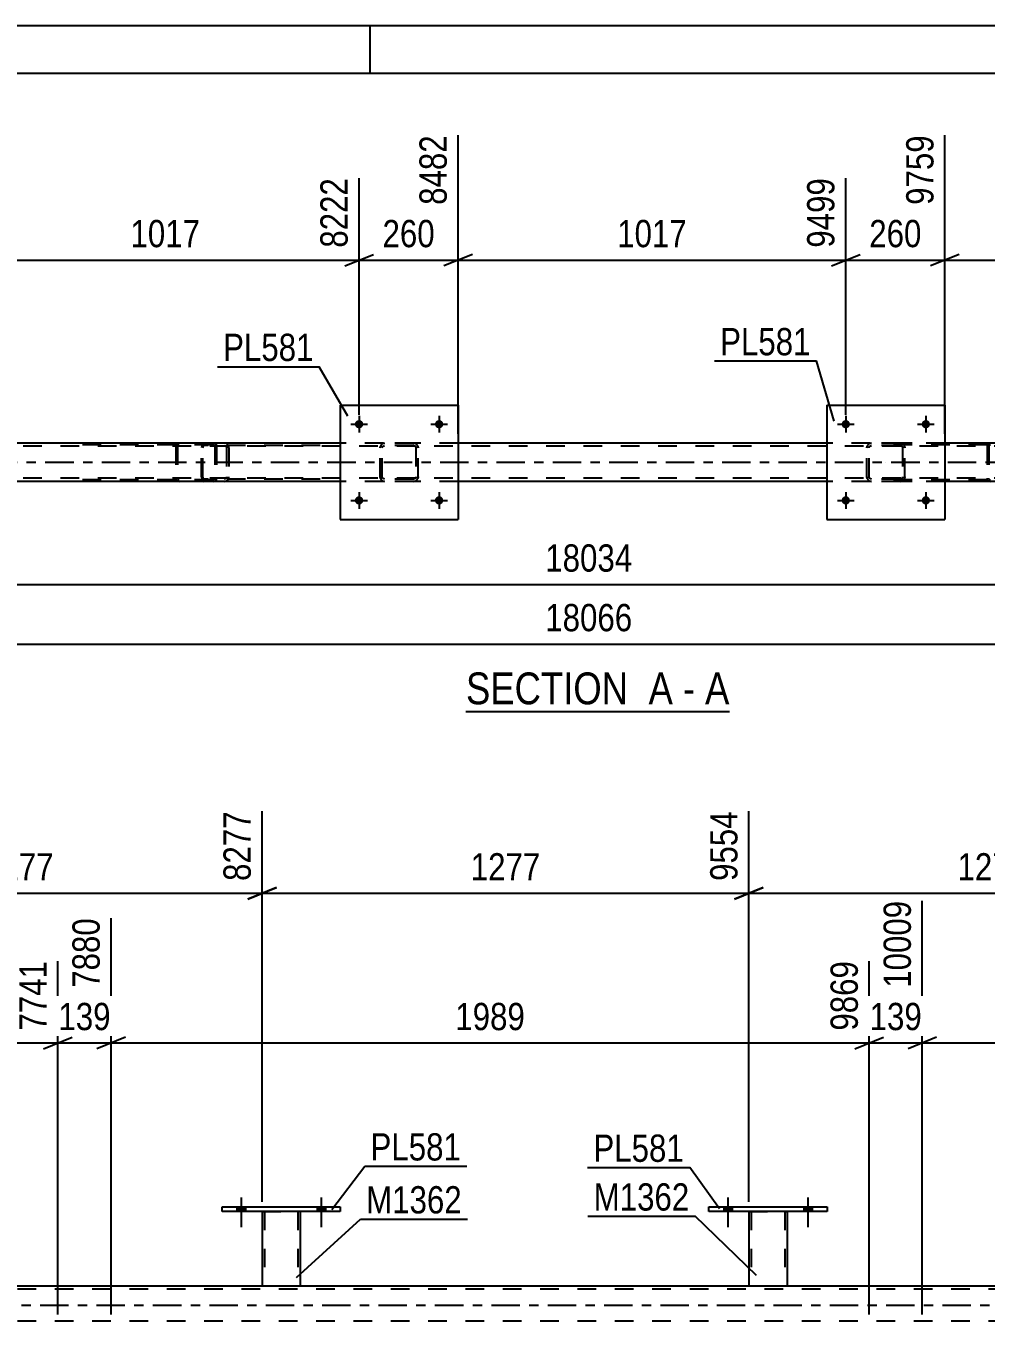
# Model space of a CAD drawing. Header units: millimetres. Extents: x 0 to 841, y 0 to 594.
# Drawn here: x 384.9 to 485.6, y 458 to 594 of the extents above; entities that cross this region are included whole.
import ezdxf

# ---------------------------------------------------------------- set-up
doc = ezdxf.new("R2010")
doc.units = ezdxf.units.MM
doc.linetypes.add('DXK_LINE_DOT2', pattern=[3.9198, 1.9599, -1.9599])
doc.linetypes.add('DXK_LINE_DOT3', pattern=[5.9187, 2.979, -0.9799, 0.9799, -0.9799])
doc.styles.add('Arial Narrow', font='ARIALN.TTF', dxfattribs={"height": 0.2})

# ---------------------------------------------------------------- blocks, each defined once
blk = doc.blocks.new('Unknown-318885039-1133')
at = {"color": 5, "linetype": 'Continuous'}
for p, q in [((841, 594), (0, 594)), ((421, 589), (421, 594)), ((836, 589), (5, 589))]:
    blk.add_line(p, q, dxfattribs=at)
blk = doc.blocks.new('Unknown-318885039-11 - 2854')
at = {"color": 6, "linetype": 'Continuous'}
blk.add_line((431.06, 522.01), (458.71, 522.01), dxfattribs=at)
at = {"color": 0, "linetype": 'Continuous'}
for points in [[(449.17, 522.76), (449.17, 526.26), (431.06, 526.26), (431.06, 522.76)], [(452.78, 522.76), (452.78, 526.26), (450.22, 526.26), (450.22, 522.76)], [(455.1, 522.76), (455.1, 526.26), (453.83, 526.26), (453.83, 522.76)], [(458.71, 522.76), (458.71, 526.26), (456.15, 526.26), (456.15, 522.76)]]:
    blk.add_wipeout(points, dxfattribs=at)
at = {"color": 7, "linetype": 'Continuous', "style": 'Arial Narrow'}
for s, p in [('SECTION ', (431.06, 522.76)), ('A', (450.22, 522.76)), ('A', (456.15, 522.76)), ('-', (453.83, 522.76))]:
    blk.add_text(s, height=3.34, dxfattribs=at).set_placement(p)
blk = doc.blocks.new('Bolt-318885039-2862 - 2854')
at = {"linetype": 'Continuous'}
for points in [[(420.28, 544.17, -1), (419.4, 544.17, -1)], [(428.68, 544.17, -1), (427.8, 544.17, -1)]]:
    blk.add_hatch(color=1, dxfattribs=at).paths.add_polyline_path(points)
at = {"color": 1, "linetype": 'Continuous'}
for p, q in [((418.96, 544.17), (420.72, 544.17)), ((419.84, 545.05), (419.84, 543.29)), ((427.36, 544.17), (429.12, 544.17)), ((428.24, 545.05), (428.24, 543.29))]:
    blk.add_line(p, q, dxfattribs=at)
blk = doc.blocks.new('Bolt-318885039-2863 - 2854')
at = {"linetype": 'Continuous'}
for points in [[(420.28, 552.17, -1), (419.4, 552.17, -1)], [(428.68, 552.17, -1), (427.8, 552.17, -1)]]:
    blk.add_hatch(color=1, dxfattribs=at).paths.add_polyline_path(points)
at = {"color": 1, "linetype": 'Continuous'}
for p, q in [((419.84, 553.05), (419.84, 551.29)), ((428.24, 553.05), (428.24, 551.29)), ((418.96, 552.17), (420.72, 552.17)), ((427.36, 552.17), (429.12, 552.17))]:
    blk.add_line(p, q, dxfattribs=at)
blk = doc.blocks.new('Bolt-318885039-2864 - 2854')
at = {"linetype": 'Continuous'}
for points in [[(471.36, 544.17, -1), (470.48, 544.17, -1)], [(479.76, 544.17, -1), (478.88, 544.17, -1)]]:
    blk.add_hatch(color=1, dxfattribs=at).paths.add_polyline_path(points)
at = {"color": 1, "linetype": 'Continuous'}
for p, q in [((470.04, 544.17), (471.8, 544.17)), ((470.92, 545.05), (470.92, 543.29)), ((478.44, 544.17), (480.2, 544.17)), ((479.32, 545.05), (479.32, 543.29))]:
    blk.add_line(p, q, dxfattribs=at)
blk = doc.blocks.new('Bolt-318885039-2865 - 2854')
at = {"linetype": 'Continuous'}
for points in [[(471.36, 552.17, -1), (470.48, 552.17, -1)], [(479.76, 552.17, -1), (478.88, 552.17, -1)]]:
    blk.add_hatch(color=1, dxfattribs=at).paths.add_polyline_path(points)
at = {"color": 1, "linetype": 'Continuous'}
for p, q in [((470.92, 553.05), (470.92, 551.29)), ((479.32, 553.05), (479.32, 551.29)), ((470.04, 552.17), (471.8, 552.17)), ((478.44, 552.17), (480.2, 552.17))]:
    blk.add_line(p, q, dxfattribs=at)
blk = doc.blocks.new('Part-318885039-2891 - 2854')
at = {"color": 7, "linetype": 'DXK_LINE_DOT2'}
for p, q in [((422.04, 549.69), (422.08, 549.87)), ((422.08, 549.87), (422.04, 549.69)), ((422.04, 546.65), (422.04, 549.69)), ((422.28, 549.69), (422.3, 549.78)), ((422.28, 546.65), (422.28, 549.69)), ((422.3, 549.78), (422.35, 549.86)), ((422.34, 550.13), (422.52, 550.17)), ((422.52, 550.17), (422.34, 550.13)), ((422.35, 549.86), (422.43, 549.91)), ((422.43, 549.91), (422.52, 549.93)), ((425.56, 550.17), (422.52, 550.17)), ((425.56, 549.93), (422.52, 549.93)), ((425.56, 550.17), (425.75, 550.13)), ((425.75, 550.13), (425.56, 550.17)), ((425.56, 549.93), (425.66, 549.91)), ((425.66, 549.91), (425.73, 549.86)), ((425.73, 549.86), (425.78, 549.78)), ((425.78, 549.78), (425.8, 549.69)), ((425.8, 549.69), (425.8, 546.65)), ((426.01, 549.87), (426.04, 549.69)), ((426.04, 549.69), (426.01, 549.87)), ((426.04, 546.65), (426.04, 549.69)), ((422.08, 546.46), (422.04, 546.65)), ((422.04, 546.65), (422.08, 546.46)), ((422.3, 546.55), (422.28, 546.65)), ((422.35, 546.48), (422.3, 546.55)), ((422.52, 546.17), (422.34, 546.2)), ((422.34, 546.2), (422.52, 546.17)), ((422.43, 546.42), (422.35, 546.48)), ((422.52, 546.41), (422.43, 546.42)), ((425.56, 546.41), (422.52, 546.41)), ((425.56, 546.17), (422.52, 546.17)), ((425.66, 546.42), (425.56, 546.41)), ((425.75, 546.2), (425.56, 546.17)), ((425.56, 546.17), (425.75, 546.2)), ((425.73, 546.48), (425.66, 546.42)), ((425.78, 546.55), (425.73, 546.48)), ((425.8, 546.65), (425.78, 546.55)), ((426.04, 546.65), (426.01, 546.46)), ((426.01, 546.46), (426.04, 546.65))]:
    blk.add_line(p, q, dxfattribs=at)
at = {"color": 7, "linetype": 'DXK_LINE_DOT3'}
blk.add_line((424.04, 548.17), (424.04, 548.17), dxfattribs=at)
at = {"color": 7, "linetype": 'DXK_LINE_DOT2'}
for centre, start, end in [((422.52, 549.69), 112.5, 157.5), ((422.52, 549.69), 112.5, 157.5), ((425.56, 549.69), 22.5, 67.5), ((425.56, 549.69), 22.5, 67.5), ((422.52, 546.65), 202.5, 247.5), ((422.52, 546.65), 202.5, 247.5), ((425.56, 546.65), 292.5, 337.5), ((425.56, 546.65), 292.5, 337.5)]:
    blk.add_arc(centre, 0.48, start, end, dxfattribs=at)
blk = doc.blocks.new('Part-318885039-2896 - 2854')
at = {"color": 2, "linetype": 'Continuous'}
for p, q in [((417.84, 554.17), (417.84, 542.17)), ((417.84, 554.17), (430.24, 554.17)), ((430.24, 554.17), (430.24, 542.17)), ((417.84, 542.17), (430.24, 542.17))]:
    blk.add_line(p, q, dxfattribs=at)
blk = doc.blocks.new('Part-318885039-2897 - 2854')
at = {"color": 7, "linetype": 'DXK_LINE_DOT2'}
for p, q in [((473.12, 549.69), (473.16, 549.87)), ((473.16, 549.87), (473.12, 549.69)), ((473.12, 546.65), (473.12, 549.69)), ((473.36, 549.69), (473.38, 549.78)), ((473.36, 546.65), (473.36, 549.69)), ((473.38, 549.78), (473.43, 549.86)), ((473.42, 550.13), (473.6, 550.17)), ((473.6, 550.17), (473.42, 550.13)), ((473.43, 549.86), (473.51, 549.91)), ((473.51, 549.91), (473.6, 549.93)), ((476.64, 550.17), (473.6, 550.17)), ((476.64, 549.93), (473.6, 549.93)), ((476.64, 550.17), (476.83, 550.13)), ((476.83, 550.13), (476.64, 550.17)), ((476.64, 549.93), (476.74, 549.91)), ((476.74, 549.91), (476.81, 549.86)), ((476.81, 549.86), (476.87, 549.78)), ((476.87, 549.78), (476.88, 549.69)), ((476.88, 549.69), (476.88, 546.65)), ((477.09, 549.87), (477.12, 549.69)), ((477.12, 549.69), (477.09, 549.87)), ((477.12, 546.65), (477.12, 549.69)), ((473.16, 546.46), (473.12, 546.65)), ((473.12, 546.65), (473.16, 546.46)), ((473.38, 546.55), (473.36, 546.65)), ((473.43, 546.48), (473.38, 546.55)), ((473.6, 546.17), (473.42, 546.2)), ((473.42, 546.2), (473.6, 546.17)), ((473.51, 546.42), (473.43, 546.48)), ((473.6, 546.41), (473.51, 546.42)), ((476.64, 546.41), (473.6, 546.41)), ((476.64, 546.17), (473.6, 546.17)), ((476.74, 546.42), (476.64, 546.41)), ((476.83, 546.2), (476.64, 546.17)), ((476.64, 546.17), (476.83, 546.2)), ((476.81, 546.48), (476.74, 546.42)), ((476.87, 546.55), (476.81, 546.48)), ((476.88, 546.65), (476.87, 546.55)), ((477.12, 546.65), (477.09, 546.46)), ((477.09, 546.46), (477.12, 546.65))]:
    blk.add_line(p, q, dxfattribs=at)
at = {"color": 7, "linetype": 'DXK_LINE_DOT3'}
blk.add_line((475.12, 548.17), (475.12, 548.17), dxfattribs=at)
at = {"color": 7, "linetype": 'DXK_LINE_DOT2'}
for centre, start, end in [((473.6, 549.69), 112.5, 157.5), ((473.6, 549.69), 112.5, 157.5), ((476.64, 549.69), 22.5, 67.5), ((476.64, 549.69), 22.5, 67.5), ((473.6, 546.65), 202.5, 247.5), ((473.6, 546.65), 202.5, 247.5), ((476.64, 546.65), 292.5, 337.5), ((476.64, 546.65), 292.5, 337.5)]:
    blk.add_arc(centre, 0.48, start, end, dxfattribs=at)
blk = doc.blocks.new('Part-318885039-2902 - 2854')
at = {"color": 2, "linetype": 'Continuous'}
for p, q in [((468.92, 554.17), (468.92, 542.17)), ((468.92, 554.17), (481.32, 554.17)), ((481.32, 554.17), (481.32, 542.17)), ((468.92, 542.17), (481.32, 542.17))]:
    blk.add_line(p, q, dxfattribs=at)
blk = doc.blocks.new('Part-318885039-2976 - 2854')
at = {"color": 7, "linetype": 'DXK_LINE_DOT2'}
for p, q in [((404.53, 550.17), (389.2, 550.17)), ((404.53, 550.01), (389.2, 550.01)), ((400.64, 549.97), (400.61, 549.85)), ((400.61, 549.85), (400.61, 546.49)), ((400.78, 549.85), (400.8, 549.91)), ((400.78, 549.85), (400.78, 546.49)), ((400.8, 549.91), (400.83, 549.96)), ((400.95, 550.17), (400.82, 550.14)), ((400.83, 549.96), (400.89, 549.99)), ((400.89, 549.99), (400.95, 550.01)), ((404.66, 550.14), (404.53, 550.17)), ((404.53, 550.01), (404.59, 549.99)), ((404.59, 549.99), (404.62, 549.98)), ((404.62, 549.98), (404.65, 549.96)), ((404.65, 549.96), (404.69, 549.91)), ((404.69, 549.91), (404.7, 549.85)), ((404.7, 549.85), (404.7, 546.49)), ((404.87, 549.85), (404.84, 549.97)), ((404.87, 549.85), (404.87, 546.49)), ((404.53, 546.33), (389.2, 546.33)), ((404.53, 546.17), (389.2, 546.17)), ((400.61, 546.49), (400.64, 546.36)), ((400.8, 546.43), (400.78, 546.49)), ((400.83, 546.37), (400.8, 546.43)), ((400.82, 546.19), (400.95, 546.17)), ((400.83, 546.37), (400.86, 546.35)), ((400.86, 546.35), (400.89, 546.34)), ((400.89, 546.34), (400.95, 546.33)), ((404.59, 546.34), (404.53, 546.33)), ((404.53, 546.17), (404.66, 546.19)), ((404.65, 546.37), (404.59, 546.34)), ((404.69, 546.43), (404.65, 546.37)), ((404.7, 546.49), (404.69, 546.43)), ((404.84, 546.36), (404.87, 546.49))]:
    blk.add_line(p, q, dxfattribs=at)
for centre, start, end in [((400.94, 549.83), 110.7583, 155.68), ((404.54, 549.83), 24.32, 69.2417), ((400.94, 546.5), 204.32, 249.2417), ((404.54, 546.5), 290.7583, 335.68)]:
    blk.add_arc(centre, 0.331, start, end, dxfattribs=at)
blk = doc.blocks.new('Part-318885039-2977 - 2854')
at = {"color": 7, "linetype": 'DXK_LINE_DOT2'}
for p, q in [((489.66, 550.17), (474.33, 550.17)), ((489.66, 550.01), (474.33, 550.01)), ((485.77, 549.97), (485.75, 549.85)), ((485.75, 549.85), (485.75, 546.49)), ((485.92, 549.85), (485.93, 549.91)), ((485.92, 549.85), (485.92, 546.49)), ((485.93, 549.91), (485.97, 549.96)), ((486.09, 550.17), (485.96, 550.14)), ((485.97, 549.96), (486.02, 549.99)), ((486.02, 549.99), (486.09, 550.01)), ((489.79, 550.14), (489.66, 550.17)), ((489.66, 550.01), (489.73, 549.99)), ((489.73, 549.99), (489.75, 549.98)), ((489.75, 549.98), (489.78, 549.96)), ((489.78, 549.96), (489.82, 549.91)), ((489.82, 549.91), (489.83, 549.85)), ((489.83, 549.85), (489.83, 546.49)), ((490, 549.85), (489.98, 549.97)), ((490, 549.85), (490, 546.49)), ((489.66, 546.33), (474.33, 546.33)), ((489.66, 546.17), (474.33, 546.17)), ((485.75, 546.49), (485.77, 546.36)), ((485.93, 546.43), (485.92, 546.49)), ((485.97, 546.37), (485.93, 546.43)), ((485.96, 546.19), (486.09, 546.17)), ((485.97, 546.37), (486, 546.35)), ((486, 546.35), (486.02, 546.34)), ((486.02, 546.34), (486.09, 546.33)), ((489.73, 546.34), (489.66, 546.33)), ((489.66, 546.17), (489.79, 546.19)), ((489.78, 546.37), (489.73, 546.34)), ((489.82, 546.43), (489.78, 546.37)), ((489.83, 546.49), (489.82, 546.43)), ((489.98, 546.36), (490, 546.49))]:
    blk.add_line(p, q, dxfattribs=at)
for centre, start, end in [((486.08, 549.83), 110.7583, 155.68), ((489.68, 549.83), 24.32, 69.2417), ((486.08, 546.5), 204.32, 249.2417), ((489.68, 546.5), 290.7583, 335.68)]:
    blk.add_arc(centre, 0.331, start, end, dxfattribs=at)
blk = doc.blocks.new('Part-318885039-3016 - 2854')
at = {"color": 7, "linetype": 'DXK_LINE_DOT2'}
for p, q in [((403.34, 549.87), (403.32, 549.69)), ((403.32, 546.65), (403.32, 549.69)), ((403.4, 550.03), (403.34, 549.87)), ((403.49, 550.13), (403.4, 550.03)), ((403.46, 549.69), (403.47, 549.78)), ((403.46, 546.65), (403.46, 549.69)), ((403.47, 549.78), (403.5, 549.86)), ((403.59, 550.17), (403.49, 550.13)), ((403.5, 549.86), (403.54, 549.91)), ((403.54, 549.91), (403.59, 549.93)), ((415.75, 550.17), (403.59, 550.17)), ((415.75, 549.93), (403.59, 549.93)), ((404.87, 549.93), (404.87, 550.17)), ((405.88, 550.13), (405.69, 550.17)), ((405.69, 549.93), (405.78, 549.91)), ((405.78, 549.91), (405.86, 549.86)), ((405.86, 549.86), (405.92, 549.78)), ((405.92, 549.78), (405.94, 549.69)), ((405.94, 549.69), (405.94, 546.65)), ((406.17, 549.77), (406.15, 549.87)), ((406.19, 549.69), (406.17, 549.77)), ((406.19, 549.69), (406.19, 546.65)), ((403.32, 546.65), (403.34, 546.46)), ((403.34, 546.46), (403.4, 546.31)), ((403.4, 546.31), (403.49, 546.2)), ((403.47, 546.55), (403.46, 546.65)), ((403.5, 546.48), (403.47, 546.55)), ((403.49, 546.2), (403.59, 546.17)), ((403.54, 546.42), (403.5, 546.48)), ((403.59, 546.41), (403.54, 546.42)), ((415.75, 546.41), (403.59, 546.41)), ((415.75, 546.17), (403.59, 546.17)), ((404.87, 546.17), (404.87, 546.41)), ((405.78, 546.42), (405.69, 546.41)), ((405.69, 546.17), (405.88, 546.2)), ((405.86, 546.48), (405.78, 546.42)), ((405.92, 546.55), (405.86, 546.48)), ((405.94, 546.65), (405.92, 546.55)), ((406.15, 546.46), (406.17, 546.56)), ((406.17, 546.56), (406.19, 546.65))]:
    blk.add_line(p, q, dxfattribs=at)
for centre, start, end in [((405.7, 549.67), 23.8494, 68.8059), ((405.7, 546.66), 291.1941, 336.1506)]:
    blk.add_arc(centre, 0.492, start, end, dxfattribs=at)
blk = doc.blocks.new('Part-318885039-3064 - 2854')
at = {"color": 7, "linetype": 'DXK_LINE_DOT2'}
for p, q in [((755.01, 549.85), (90.98, 549.85)), ((430.24, 550.17), (417.84, 550.17)), ((481.32, 550.17), (468.92, 550.17)), ((755.01, 546.49), (90.98, 546.49)), ((430.24, 546.17), (417.84, 546.17)), ((481.32, 546.17), (468.92, 546.17))]:
    blk.add_line(p, q, dxfattribs=at)
at = {"color": 2, "linetype": 'Continuous'}
for p, q in [((417.84, 550.17), (379.16, 550.17)), ((468.92, 550.17), (430.24, 550.17)), ((520, 550.17), (481.32, 550.17)), ((417.84, 546.17), (379.16, 546.17)), ((468.92, 546.17), (430.24, 546.17)), ((520, 546.17), (481.32, 546.17))]:
    blk.add_line(p, q, dxfattribs=at)
at = {"color": 7, "linetype": 'DXK_LINE_DOT3'}
blk.add_line((90.98, 548.17), (755.01, 548.17), dxfattribs=at)
blk = doc.blocks.new('Part-318885039-4201 - 3851')
at = {"color": 7, "linetype": 'DXK_LINE_DOT2'}
for p, q in [((409.67, 469.51), (413.67, 469.51)), ((409.67, 469.5), (409.67, 469.51)), ((409.67, 469.51), (409.67, 469.5)), ((409.91, 469.51), (409.91, 461.67)), ((413.43, 469.51), (413.43, 461.67)), ((413.67, 469.51), (413.67, 469.5)), ((413.67, 469.5), (413.67, 469.51)), ((413.38, 461.67), (413.41, 461.67)), ((413.38, 461.67), (413.41, 461.67)), ((413.41, 461.67), (413.43, 461.67)), ((413.41, 461.67), (413.43, 461.67))]:
    blk.add_line(p, q, dxfattribs=at)
at = {"color": 2, "linetype": 'Continuous'}
for p, q in [((409.67, 469.5), (409.67, 461.67)), ((413.67, 469.5), (413.67, 461.67)), ((409.67, 461.67), (413.67, 461.67))]:
    blk.add_line(p, q, dxfattribs=at)
blk = doc.blocks.new('Bolt-318885039-4127 - 3851')
at = {"linetype": 'Continuous'}
for points in [[(407.03, 469.5), (407.91, 469.5), (407.91, 469.98), (407.03, 469.98)], [(415.43, 469.5), (416.31, 469.5), (416.31, 469.98), (415.43, 469.98)]]:
    blk.add_hatch(color=1, dxfattribs=at).paths.add_polyline_path(points)
at = {"color": 1, "linetype": 'Continuous'}
for p, q in [((407.47, 470.98), (407.47, 467.86)), ((415.87, 470.98), (415.87, 467.86)), ((407.03, 469.98), (407.03, 469.5)), ((407.91, 469.98), (407.91, 469.5)), ((415.43, 469.98), (415.43, 469.5)), ((416.31, 469.98), (416.31, 469.5))]:
    blk.add_line(p, q, dxfattribs=at)
blk = doc.blocks.new('Part-318885039-3918 - 3851')
at = {"color": 7, "linetype": 'DXK_LINE_DOT2'}
for p, q in [((742.64, 461.34), (78.6, 461.34)), ((742.64, 457.98), (78.6, 457.98))]:
    blk.add_line(p, q, dxfattribs=at)
at = {"color": 2, "linetype": 'Continuous'}
blk.add_line((636.79, 461.66), (278.79, 461.66), dxfattribs=at)
at = {"color": 7, "linetype": 'DXK_LINE_DOT3'}
blk.add_line((78.6, 459.66), (742.64, 459.66), dxfattribs=at)
blk = doc.blocks.new('Bolt-318885039-4126 - 3851')
at = {"linetype": 'Continuous'}
for points in [[(407.03, 469.5), (407.91, 469.5), (407.91, 469.98), (407.03, 469.98)], [(415.43, 469.5), (416.31, 469.5), (416.31, 469.98), (415.43, 469.98)]]:
    blk.add_hatch(color=1, dxfattribs=at).paths.add_polyline_path(points)
at = {"color": 1, "linetype": 'Continuous'}
for p, q in [((407.47, 470.98), (407.47, 467.86)), ((415.87, 470.98), (415.87, 467.86)), ((407.03, 469.98), (407.03, 469.5)), ((407.91, 469.98), (407.91, 469.5)), ((415.43, 469.98), (415.43, 469.5)), ((416.31, 469.98), (416.31, 469.5))]:
    blk.add_line(p, q, dxfattribs=at)
blk = doc.blocks.new('Part-318885039-4133 - 3851')
at = {"color": 7, "linetype": 'DXK_LINE_DOT2'}
for p, q in [((460.75, 469.51), (464.75, 469.51)), ((460.75, 469.5), (460.75, 469.51)), ((460.75, 469.51), (460.75, 469.5)), ((460.99, 469.51), (460.99, 461.67)), ((464.51, 469.51), (464.51, 461.67)), ((464.75, 469.51), (464.75, 469.5)), ((464.75, 469.5), (464.75, 469.51)), ((464.46, 461.67), (464.49, 461.67)), ((464.46, 461.67), (464.49, 461.67)), ((464.49, 461.67), (464.51, 461.67)), ((464.49, 461.67), (464.51, 461.67))]:
    blk.add_line(p, q, dxfattribs=at)
at = {"color": 2, "linetype": 'Continuous'}
for p, q in [((460.75, 469.5), (460.75, 461.67)), ((464.75, 469.5), (464.75, 461.67)), ((460.75, 461.67), (464.75, 461.67))]:
    blk.add_line(p, q, dxfattribs=at)
blk = doc.blocks.new('Part-318885039-4138 - 3851')
at = {"color": 2, "linetype": 'Continuous'}
for p, q in [((456.55, 469.98), (468.95, 469.98)), ((456.55, 469.5), (456.55, 469.98)), ((468.95, 469.5), (456.55, 469.5)), ((468.95, 469.98), (468.95, 469.5))]:
    blk.add_line(p, q, dxfattribs=at)
blk = doc.blocks.new('Bolt-318885039-4277 - 3851')
at = {"linetype": 'Continuous'}
for points in [[(458.11, 469.5), (458.99, 469.5), (458.99, 469.98), (458.11, 469.98)], [(466.51, 469.5), (467.39, 469.5), (467.39, 469.98), (466.51, 469.98)]]:
    blk.add_hatch(color=1, dxfattribs=at).paths.add_polyline_path(points)
at = {"color": 1, "linetype": 'Continuous'}
for p, q in [((458.55, 470.98), (458.55, 467.86)), ((466.95, 470.98), (466.95, 467.86)), ((458.11, 469.98), (458.11, 469.5)), ((458.99, 469.98), (458.99, 469.5)), ((466.51, 469.98), (466.51, 469.5)), ((467.39, 469.98), (467.39, 469.5))]:
    blk.add_line(p, q, dxfattribs=at)
blk = doc.blocks.new('Bolt-318885039-4278 - 3851')
at = {"linetype": 'Continuous'}
for points in [[(458.11, 469.5), (458.99, 469.5), (458.99, 469.98), (458.11, 469.98)], [(466.51, 469.5), (467.39, 469.5), (467.39, 469.98), (466.51, 469.98)]]:
    blk.add_hatch(color=1, dxfattribs=at).paths.add_polyline_path(points)
at = {"color": 1, "linetype": 'Continuous'}
for p, q in [((458.55, 470.98), (458.55, 467.86)), ((466.95, 470.98), (466.95, 467.86)), ((458.11, 469.98), (458.11, 469.5)), ((458.99, 469.98), (458.99, 469.5)), ((466.51, 469.98), (466.51, 469.5)), ((467.39, 469.98), (467.39, 469.5))]:
    blk.add_line(p, q, dxfattribs=at)
blk = doc.blocks.new('Part-318885039-4288 - 3851')
at = {"color": 2, "linetype": 'Continuous'}
for p, q in [((405.47, 469.98), (417.87, 469.98)), ((405.47, 469.5), (405.47, 469.98)), ((417.87, 469.5), (405.47, 469.5)), ((417.87, 469.98), (417.87, 469.5))]:
    blk.add_line(p, q, dxfattribs=at)
blk = doc.blocks.new('StraightDimension-318885039-13118 - 2854')
at = {"color": 7, "linetype": 'Continuous'}
for p, q in [((481.32, 551.17), (481.32, 582.52)), ((470.92, 553.17), (470.92, 578.02)), ((469.42, 568.81), (472.42, 570.01)), ((482.82, 570.01), (479.82, 568.81)), ((470.92, 569.41), (481.32, 569.41))]:
    blk.add_line(p, q, dxfattribs=at)
at = {"color": 0}
blk.add_wipeout([(479.47, 570.16), (479.47, 574.36), (472.78, 574.36), (472.78, 570.16)], dxfattribs=at)
at = {"color": 3, "style": 'Arial Narrow'}
blk.add_text('260', height=2.863, dxfattribs=at).set_placement((473.38, 570.76))
at = {"color": 0, "linetype": 'Continuous'}
blk.add_wipeout([(480.72, 583.12), (476.52, 583.12), (476.52, 574.61), (480.72, 574.61)], dxfattribs=at)
at = {"color": 3, "linetype": 'Continuous', "style": 'Arial Narrow'}
blk.add_text('9759', height=2.863, rotation=90.0002, dxfattribs=at).set_placement((480.12, 575.21))
blk = doc.blocks.new('StraightDimension-318885039-13119 - 2854')
at = {"color": 7, "linetype": 'Continuous'}
for p, q in [((430.24, 551.17), (430.24, 582.52)), ((470.92, 553.17), (470.92, 578.02)), ((431.74, 570.01), (428.74, 568.81)), ((469.42, 568.81), (472.42, 570.01)), ((430.24, 569.41), (470.92, 569.41))]:
    blk.add_line(p, q, dxfattribs=at)
at = {"color": 0}
blk.add_wipeout([(454.84, 570.16), (454.84, 574.36), (446.33, 574.36), (446.33, 570.16)], dxfattribs=at)
at = {"color": 3, "style": 'Arial Narrow'}
blk.add_text('1017', height=2.863, dxfattribs=at).set_placement((446.93, 570.76))
at = {"color": 0, "linetype": 'Continuous'}
blk.add_wipeout([(470.32, 578.62), (466.12, 578.62), (466.12, 570.11), (470.32, 570.11)], dxfattribs=at)
at = {"color": 3, "linetype": 'Continuous', "style": 'Arial Narrow'}
blk.add_text('9499', height=2.863, rotation=90.0002, dxfattribs=at).set_placement((469.72, 570.71))
blk = doc.blocks.new('StraightDimension-318885039-13121 - 2854')
at = {"color": 7, "linetype": 'Continuous'}
for p, q in [((379.16, 551.17), (379.16, 582.52)), ((419.84, 553.17), (419.84, 578.02)), ((380.66, 570.01), (377.66, 568.81)), ((418.34, 568.81), (421.34, 570.01)), ((379.16, 569.41), (419.84, 569.41))]:
    blk.add_line(p, q, dxfattribs=at)
at = {"color": 0}
blk.add_wipeout([(403.76, 570.16), (403.76, 574.36), (395.25, 574.36), (395.25, 570.16)], dxfattribs=at)
at = {"color": 3, "style": 'Arial Narrow'}
blk.add_text('1017', height=2.863, dxfattribs=at).set_placement((395.85, 570.76))
at = {"color": 0, "linetype": 'Continuous'}
blk.add_wipeout([(419.24, 578.62), (415.04, 578.62), (415.04, 570.11), (419.24, 570.11)], dxfattribs=at)
at = {"color": 3, "linetype": 'Continuous', "style": 'Arial Narrow'}
blk.add_text('8222', height=2.863, rotation=90.0002, dxfattribs=at).set_placement((418.64, 570.71))
blk = doc.blocks.new('StraightDimension-318885039-3112 - 2854')
at = {"color": 7, "linetype": 'Continuous'}
blk.add_line((90.34, 529.08), (797.57, 529.08), dxfattribs=at)
at = {"color": 0}
blk.add_wipeout([(449.12, 529.83), (449.12, 534.03), (438.78, 534.03), (438.78, 529.83)], dxfattribs=at)
at = {"color": 3, "style": 'Arial Narrow'}
blk.add_text('18066', height=2.863, dxfattribs=at).set_placement((439.38, 530.43))
blk = doc.blocks.new('StraightDimension-318885039-3680 - 2854')
at = {"color": 7, "linetype": 'Continuous'}
blk.add_line((90.98, 535.34), (796.93, 535.34), dxfattribs=at)
at = {"color": 0}
blk.add_wipeout([(449.12, 536.09), (449.12, 540.29), (438.78, 540.29), (438.78, 536.09)], dxfattribs=at)
at = {"color": 3, "style": 'Arial Narrow'}
blk.add_text('18034', height=2.863, dxfattribs=at).set_placement((439.38, 536.69))
blk = doc.blocks.new('StraightDimension-318885039-13117 - 2854')
at = {"color": 7, "linetype": 'Continuous'}
for p, q in [((481.32, 551.17), (481.32, 582.52)), ((522, 553.17), (522, 579.85)), ((482.82, 570.01), (479.82, 568.81)), ((520.5, 568.81), (523.5, 570.01)), ((481.32, 569.41), (522, 569.41))]:
    blk.add_line(p, q, dxfattribs=at)
at = {"color": 0}
blk.add_wipeout([(505.92, 570.16), (505.92, 574.36), (497.41, 574.36), (497.41, 570.16)], dxfattribs=at)
at = {"color": 3, "style": 'Arial Narrow'}
blk.add_text('1017', height=2.863, dxfattribs=at).set_placement((498.01, 570.76))
at = {"color": 0, "linetype": 'Continuous'}
blk.add_wipeout([(521.4, 580.45), (517.2, 580.45), (517.2, 570.11), (521.4, 570.11)], dxfattribs=at)
at = {"color": 3, "linetype": 'Continuous', "style": 'Arial Narrow'}
blk.add_text('10776', height=2.863, rotation=90.0002, dxfattribs=at).set_placement((520.8, 570.71))
blk = doc.blocks.new('StraightDimension-318885039-13120 - 2854')
at = {"color": 7, "linetype": 'Continuous'}
for p, q in [((430.24, 551.17), (430.24, 582.52)), ((419.84, 553.17), (419.84, 578.02)), ((418.34, 568.81), (421.34, 570.01)), ((431.74, 570.01), (428.74, 568.81)), ((419.84, 569.41), (430.24, 569.41))]:
    blk.add_line(p, q, dxfattribs=at)
at = {"color": 0}
blk.add_wipeout([(428.39, 570.16), (428.39, 574.36), (421.7, 574.36), (421.7, 570.16)], dxfattribs=at)
at = {"color": 3, "style": 'Arial Narrow'}
blk.add_text('260', height=2.863, dxfattribs=at).set_placement((422.3, 570.76))
at = {"color": 0, "linetype": 'Continuous'}
blk.add_wipeout([(429.64, 583.12), (425.44, 583.12), (425.44, 574.61), (429.64, 574.61)], dxfattribs=at)
at = {"color": 3, "linetype": 'Continuous', "style": 'Arial Narrow'}
blk.add_text('8482', height=2.863, rotation=90.0002, dxfattribs=at).set_placement((429.04, 575.21))
blk = doc.blocks.new('StraightDimension-318885039-14821 - 3851')
at = {"color": 7, "linetype": 'Continuous'}
for p, q in [((478.95, 458.66), (478.95, 502.13)), ((558.51, 458.66), (558.51, 497.63)), ((480.45, 487.79), (477.45, 486.59)), ((478.95, 487.19), (558.51, 487.19)), ((557.01, 486.59), (560.01, 487.79))]:
    blk.add_line(p, q, dxfattribs=at)
at = {"color": 0}
blk.add_wipeout([(522.99, 487.94), (522.99, 492.14), (514.47, 492.14), (514.47, 487.94)], dxfattribs=at)
at = {"color": 3, "style": 'Arial Narrow'}
blk.add_text('1989', height=2.863, dxfattribs=at).set_placement((515.07, 488.54))
at = {"color": 0, "linetype": 'Continuous'}
blk.add_wipeout([(557.91, 498.23), (553.71, 498.23), (553.71, 487.89), (557.91, 487.89)], dxfattribs=at)
at = {"color": 3, "linetype": 'Continuous', "style": 'Arial Narrow'}
blk.add_text('11998', height=2.863, rotation=90.0002, dxfattribs=at).set_placement((557.31, 488.49))
blk = doc.blocks.new('StraightDimension-318885039-14295 - 3851')
at = {"color": 7, "linetype": 'Continuous'}
for p, q in [((358.59, 470.51), (358.59, 511.52)), ((409.67, 470.51), (409.67, 511.52)), ((360.09, 503.51), (357.09, 502.31)), ((408.17, 502.31), (411.17, 503.51)), ((358.59, 502.91), (409.67, 502.91))]:
    blk.add_line(p, q, dxfattribs=at)
at = {"color": 0}
blk.add_wipeout([(388.39, 503.66), (388.39, 507.86), (379.88, 507.86), (379.88, 503.66)], dxfattribs=at)
at = {"color": 3, "style": 'Arial Narrow'}
blk.add_text('1277', height=2.863, dxfattribs=at).set_placement((380.48, 504.26))
at = {"color": 0, "linetype": 'Continuous'}
blk.add_wipeout([(409.07, 512.12), (404.87, 512.12), (404.87, 503.61), (409.07, 503.61)], dxfattribs=at)
at = {"color": 3, "linetype": 'Continuous', "style": 'Arial Narrow'}
blk.add_text('8277', height=2.863, rotation=90.0002, dxfattribs=at).set_placement((408.47, 504.21))
blk = doc.blocks.new('StraightDimension-318885039-14823 - 3851')
at = {"color": 7, "linetype": 'Continuous'}
for p, q in [((393.82, 458.66), (393.82, 500.3)), ((473.38, 458.66), (473.38, 495.8)), ((395.32, 487.79), (392.32, 486.59)), ((393.82, 487.19), (473.38, 487.19)), ((471.88, 486.59), (474.88, 487.79))]:
    blk.add_line(p, q, dxfattribs=at)
at = {"color": 0}
blk.add_wipeout([(437.85, 487.94), (437.85, 492.14), (429.34, 492.14), (429.34, 487.94)], dxfattribs=at)
at = {"color": 3, "style": 'Arial Narrow'}
blk.add_text('1989', height=2.863, dxfattribs=at).set_placement((429.94, 488.54))
at = {"color": 0, "linetype": 'Continuous'}
blk.add_wipeout([(472.78, 496.4), (468.58, 496.4), (468.58, 487.89), (472.78, 487.89)], dxfattribs=at)
at = {"color": 3, "linetype": 'Continuous', "style": 'Arial Narrow'}
blk.add_text('9869', height=2.863, rotation=90.0002, dxfattribs=at).set_placement((472.18, 488.49))
blk = doc.blocks.new('StraightDimension-318885039-14825 - 3851')
at = {"color": 7, "linetype": 'Continuous'}
for p, q in [((308.68, 458.66), (308.68, 500.3)), ((388.24, 458.66), (388.24, 495.8)), ((310.18, 487.79), (307.18, 486.59)), ((308.68, 487.19), (388.24, 487.19)), ((386.74, 486.59), (389.74, 487.79))]:
    blk.add_line(p, q, dxfattribs=at)
at = {"color": 0}
blk.add_wipeout([(352.72, 487.94), (352.72, 492.14), (344.21, 492.14), (344.21, 487.94)], dxfattribs=at)
at = {"color": 3, "style": 'Arial Narrow'}
blk.add_text('1989', height=2.863, dxfattribs=at).set_placement((344.81, 488.54))
at = {"color": 0, "linetype": 'Continuous'}
blk.add_wipeout([(387.64, 496.4), (383.44, 496.4), (383.44, 487.89), (387.64, 487.89)], dxfattribs=at)
at = {"color": 3, "linetype": 'Continuous', "style": 'Arial Narrow'}
blk.add_text('7741', height=2.863, rotation=90.0002, dxfattribs=at).set_placement((387.04, 488.49))
blk = doc.blocks.new('StraightDimension-318885039-14824 - 3851')
at = {"color": 7, "linetype": 'Continuous'}
for p, q in [((393.82, 458.66), (393.82, 500.3)), ((388.24, 458.66), (388.24, 495.8)), ((386.74, 486.59), (389.74, 487.79)), ((388.24, 487.19), (393.82, 487.19)), ((395.32, 487.79), (392.32, 486.59))]:
    blk.add_line(p, q, dxfattribs=at)
at = {"color": 0}
blk.add_wipeout([(394.37, 487.94), (394.37, 492.14), (387.69, 492.14), (387.69, 487.94)], dxfattribs=at)
at = {"color": 3, "style": 'Arial Narrow'}
blk.add_text('139', height=2.863, dxfattribs=at).set_placement((388.29, 488.54))
at = {"color": 0, "linetype": 'Continuous'}
blk.add_wipeout([(393.22, 500.9), (389.02, 500.9), (389.02, 492.39), (393.22, 492.39)], dxfattribs=at)
at = {"color": 3, "linetype": 'Continuous', "style": 'Arial Narrow'}
blk.add_text('7880', height=2.863, rotation=90.0002, dxfattribs=at).set_placement((392.62, 492.99))
blk = doc.blocks.new('StraightDimension-318885039-14293 - 3851')
at = {"color": 7, "linetype": 'Continuous'}
for p, q in [((511.83, 470.51), (511.83, 513.35)), ((460.75, 470.51), (460.75, 511.52)), ((462.25, 503.51), (459.25, 502.31)), ((510.33, 502.31), (513.33, 503.51)), ((460.75, 502.91), (511.83, 502.91))]:
    blk.add_line(p, q, dxfattribs=at)
at = {"color": 0}
blk.add_wipeout([(490.55, 503.66), (490.55, 507.86), (482.04, 507.86), (482.04, 503.66)], dxfattribs=at)
at = {"color": 3, "style": 'Arial Narrow'}
blk.add_text('1277', height=2.863, dxfattribs=at).set_placement((482.64, 504.26))
at = {"color": 0, "linetype": 'Continuous'}
blk.add_wipeout([(511.23, 513.95), (507.03, 513.95), (507.03, 503.61), (511.23, 503.61)], dxfattribs=at)
at = {"color": 3, "linetype": 'Continuous', "style": 'Arial Narrow'}
blk.add_text('10831', height=2.863, rotation=90.0002, dxfattribs=at).set_placement((510.63, 504.21))
blk = doc.blocks.new('StraightDimension-318885039-14294 - 3851')
at = {"color": 7, "linetype": 'Continuous'}
for p, q in [((409.67, 470.51), (409.67, 511.52)), ((460.75, 470.51), (460.75, 511.52)), ((411.17, 503.51), (408.17, 502.31)), ((459.25, 502.31), (462.25, 503.51)), ((409.67, 502.91), (460.75, 502.91))]:
    blk.add_line(p, q, dxfattribs=at)
at = {"color": 0}
blk.add_wipeout([(439.47, 503.66), (439.47, 507.86), (430.96, 507.86), (430.96, 503.66)], dxfattribs=at)
at = {"color": 3, "style": 'Arial Narrow'}
blk.add_text('1277', height=2.863, dxfattribs=at).set_placement((431.56, 504.26))
at = {"color": 0, "linetype": 'Continuous'}
blk.add_wipeout([(460.15, 512.12), (455.95, 512.12), (455.95, 503.61), (460.15, 503.61)], dxfattribs=at)
at = {"color": 3, "linetype": 'Continuous', "style": 'Arial Narrow'}
blk.add_text('9554', height=2.863, rotation=90.0002, dxfattribs=at).set_placement((459.55, 504.21))
blk = doc.blocks.new('StraightDimension-318885039-14822 - 3851')
at = {"color": 7, "linetype": 'Continuous'}
for p, q in [((478.95, 458.66), (478.95, 502.13)), ((473.38, 458.66), (473.38, 495.8)), ((471.88, 486.59), (474.88, 487.79)), ((473.38, 487.19), (478.95, 487.19)), ((480.45, 487.79), (477.45, 486.59))]:
    blk.add_line(p, q, dxfattribs=at)
at = {"color": 0}
blk.add_wipeout([(479.51, 487.94), (479.51, 492.14), (472.82, 492.14), (472.82, 487.94)], dxfattribs=at)
at = {"color": 3, "style": 'Arial Narrow'}
blk.add_text('139', height=2.863, dxfattribs=at).set_placement((473.42, 488.54))
at = {"color": 0, "linetype": 'Continuous'}
blk.add_wipeout([(478.35, 502.73), (474.15, 502.73), (474.15, 492.39), (478.35, 492.39)], dxfattribs=at)
at = {"color": 3, "linetype": 'Continuous', "style": 'Arial Narrow'}
blk.add_text('10009', height=2.863, rotation=90.0002, dxfattribs=at).set_placement((477.75, 492.99))
blk = doc.blocks.new('Mark-318885039-2892 - 2854')
at = {"color": 0}
blk.add_wipeout([(415.07, 558.81), (415.07, 561.81), (405.57, 561.81), (405.57, 558.81)], dxfattribs=at)
blk.add_wipeout([(415.07, 558.81), (415.07, 561.81), (405.57, 561.81), (405.57, 558.81)], dxfattribs=at)
at = {"color": 30, "linetype": 'Continuous'}
for p in [(404.97, 558.21), (418.67, 553.02)]:
    blk.add_line(p, (415.67, 558.21), dxfattribs=at)
at = {"color": 3, "style": 'Arial Narrow'}
blk.add_text('PL581', height=2.863, dxfattribs=at).set_placement((405.57, 558.81))
blk = doc.blocks.new('Mark-318885039-2898 - 2854')
at = {"color": 0}
blk.add_wipeout([(467.23, 559.41), (467.23, 562.41), (457.73, 562.41), (457.73, 559.41)], dxfattribs=at)
blk.add_wipeout([(467.23, 559.41), (467.23, 562.41), (457.73, 562.41), (457.73, 559.41)], dxfattribs=at)
at = {"color": 30, "linetype": 'Continuous'}
for p in [(457.13, 558.81), (469.71, 552.49)]:
    blk.add_line(p, (467.83, 558.81), dxfattribs=at)
at = {"color": 3, "style": 'Arial Narrow'}
blk.add_text('PL581', height=2.863, dxfattribs=at).set_placement((457.73, 559.41))
blk = doc.blocks.new('Mark-318885039-4129 - 3851')
at = {"color": 0}
blk.add_wipeout([(454.52, 469.59), (454.52, 472.59), (444.46, 472.59), (444.46, 469.59)], dxfattribs=at)
blk.add_wipeout([(454.52, 469.59), (454.52, 472.59), (444.46, 472.59), (444.46, 469.59)], dxfattribs=at)
at = {"color": 30, "linetype": 'Continuous'}
for p in [(443.86, 468.99), (461.56, 462.78)]:
    blk.add_line(p, (455.12, 468.99), dxfattribs=at)
at = {"color": 3, "style": 'Arial Narrow'}
blk.add_text('M1362', height=2.863, dxfattribs=at).set_placement((444.46, 469.59))
blk = doc.blocks.new('Mark-318885039-4134 - 3851')
at = {"color": 0}
blk.add_wipeout([(453.94, 474.71), (453.94, 477.71), (444.43, 477.71), (444.43, 474.71)], dxfattribs=at)
blk.add_wipeout([(453.94, 474.71), (453.94, 477.71), (444.43, 477.71), (444.43, 474.71)], dxfattribs=at)
at = {"color": 30, "linetype": 'Continuous'}
for p in [(443.83, 474.11), (457.67, 469.77)]:
    blk.add_line(p, (454.54, 474.11), dxfattribs=at)
at = {"color": 3, "style": 'Arial Narrow'}
blk.add_text('PL581', height=2.863, dxfattribs=at).set_placement((444.43, 474.71))
blk = doc.blocks.new('Mark-318885039-4197 - 3851')
at = {"color": 0}
blk.add_wipeout([(430.63, 469.29), (430.63, 472.29), (420.58, 472.29), (420.58, 469.29)], dxfattribs=at)
blk.add_wipeout([(430.63, 469.29), (430.63, 472.29), (420.58, 472.29), (420.58, 469.29)], dxfattribs=at)
at = {"color": 30, "linetype": 'Continuous'}
for p, q in [((413.26, 462.56), (419.98, 468.69)), ((419.98, 468.69), (431.23, 468.69))]:
    blk.add_line(p, q, dxfattribs=at)
at = {"color": 3, "style": 'Arial Narrow'}
blk.add_text('M1362', height=2.863, dxfattribs=at).set_placement((420.58, 469.29))
blk = doc.blocks.new('Mark-318885039-4284 - 3851')
at = {"color": 0}
blk.add_wipeout([(430.55, 474.85), (430.55, 477.85), (421.04, 477.85), (421.04, 474.85)], dxfattribs=at)
blk.add_wipeout([(430.55, 474.85), (430.55, 477.85), (421.04, 477.85), (421.04, 474.85)], dxfattribs=at)
at = {"color": 30, "linetype": 'Continuous'}
for p, q in [((416.99, 469.69), (420.44, 474.25)), ((420.44, 474.25), (431.15, 474.25))]:
    blk.add_line(p, q, dxfattribs=at)
at = {"color": 3, "style": 'Arial Narrow'}
blk.add_text('PL581', height=2.863, dxfattribs=at).set_placement((421.04, 474.85))

msp = doc.modelspace()

# ---------------------------------------------------------------- block references
for name in ['Unknown-318885039-1133', 'Part-318885039-2896 - 2854', 'Part-318885039-2902 - 2854', 'Bolt-318885039-2863 - 2854', 'Bolt-318885039-2865 - 2854', 'Part-318885039-3064 - 2854', 'Part-318885039-2976 - 2854', 'Part-318885039-3016 - 2854', 'Part-318885039-2891 - 2854', 'Part-318885039-2897 - 2854', 'Part-318885039-2977 - 2854', 'Bolt-318885039-2862 - 2854', 'Bolt-318885039-2864 - 2854', 'Bolt-318885039-4127 - 3851', 'Bolt-318885039-4126 - 3851', 'Bolt-318885039-4277 - 3851', 'Bolt-318885039-4278 - 3851', 'Part-318885039-4288 - 3851', 'Part-318885039-4201 - 3851', 'Part-318885039-4138 - 3851', 'Part-318885039-4133 - 3851', 'Part-318885039-3918 - 3851']:
    msp.add_blockref(name, (0, 0))

# ---------------------------------------------------------------- next in the draw order: block references
for name in ['StraightDimension-318885039-13121 - 2854', 'StraightDimension-318885039-13118 - 2854', 'Unknown-318885039-11 - 2854', 'StraightDimension-318885039-14295 - 3851', 'StraightDimension-318885039-14821 - 3851']:
    msp.add_blockref(name, (0, 0))

# ---------------------------------------------------------------- next in the draw order: block references
for name in ['StraightDimension-318885039-13119 - 2854', 'StraightDimension-318885039-13117 - 2854', 'StraightDimension-318885039-3112 - 2854', 'StraightDimension-318885039-14825 - 3851', 'StraightDimension-318885039-14823 - 3851']:
    msp.add_blockref(name, (0, 0))

# ---------------------------------------------------------------- next in the draw order: block references
for name in ['StraightDimension-318885039-13120 - 2854', 'Mark-318885039-2898 - 2854', 'StraightDimension-318885039-3680 - 2854', 'StraightDimension-318885039-14293 - 3851', 'StraightDimension-318885039-14824 - 3851']:
    msp.add_blockref(name, (0, 0))

# ---------------------------------------------------------------- next in the draw order: block references
for name in ['Mark-318885039-2892 - 2854', 'StraightDimension-318885039-14294 - 3851', 'StraightDimension-318885039-14822 - 3851']:
    msp.add_blockref(name, (0, 0))

# ---------------------------------------------------------------- next in the draw order: block references
for name in ['Mark-318885039-4197 - 3851', 'Mark-318885039-4129 - 3851']:
    msp.add_blockref(name, (0, 0))

# ---------------------------------------------------------------- next in the draw order: block references
for name in ['Mark-318885039-4284 - 3851', 'Mark-318885039-4134 - 3851']:
    msp.add_blockref(name, (0, 0))

doc.saveas('drawing.dxf')
